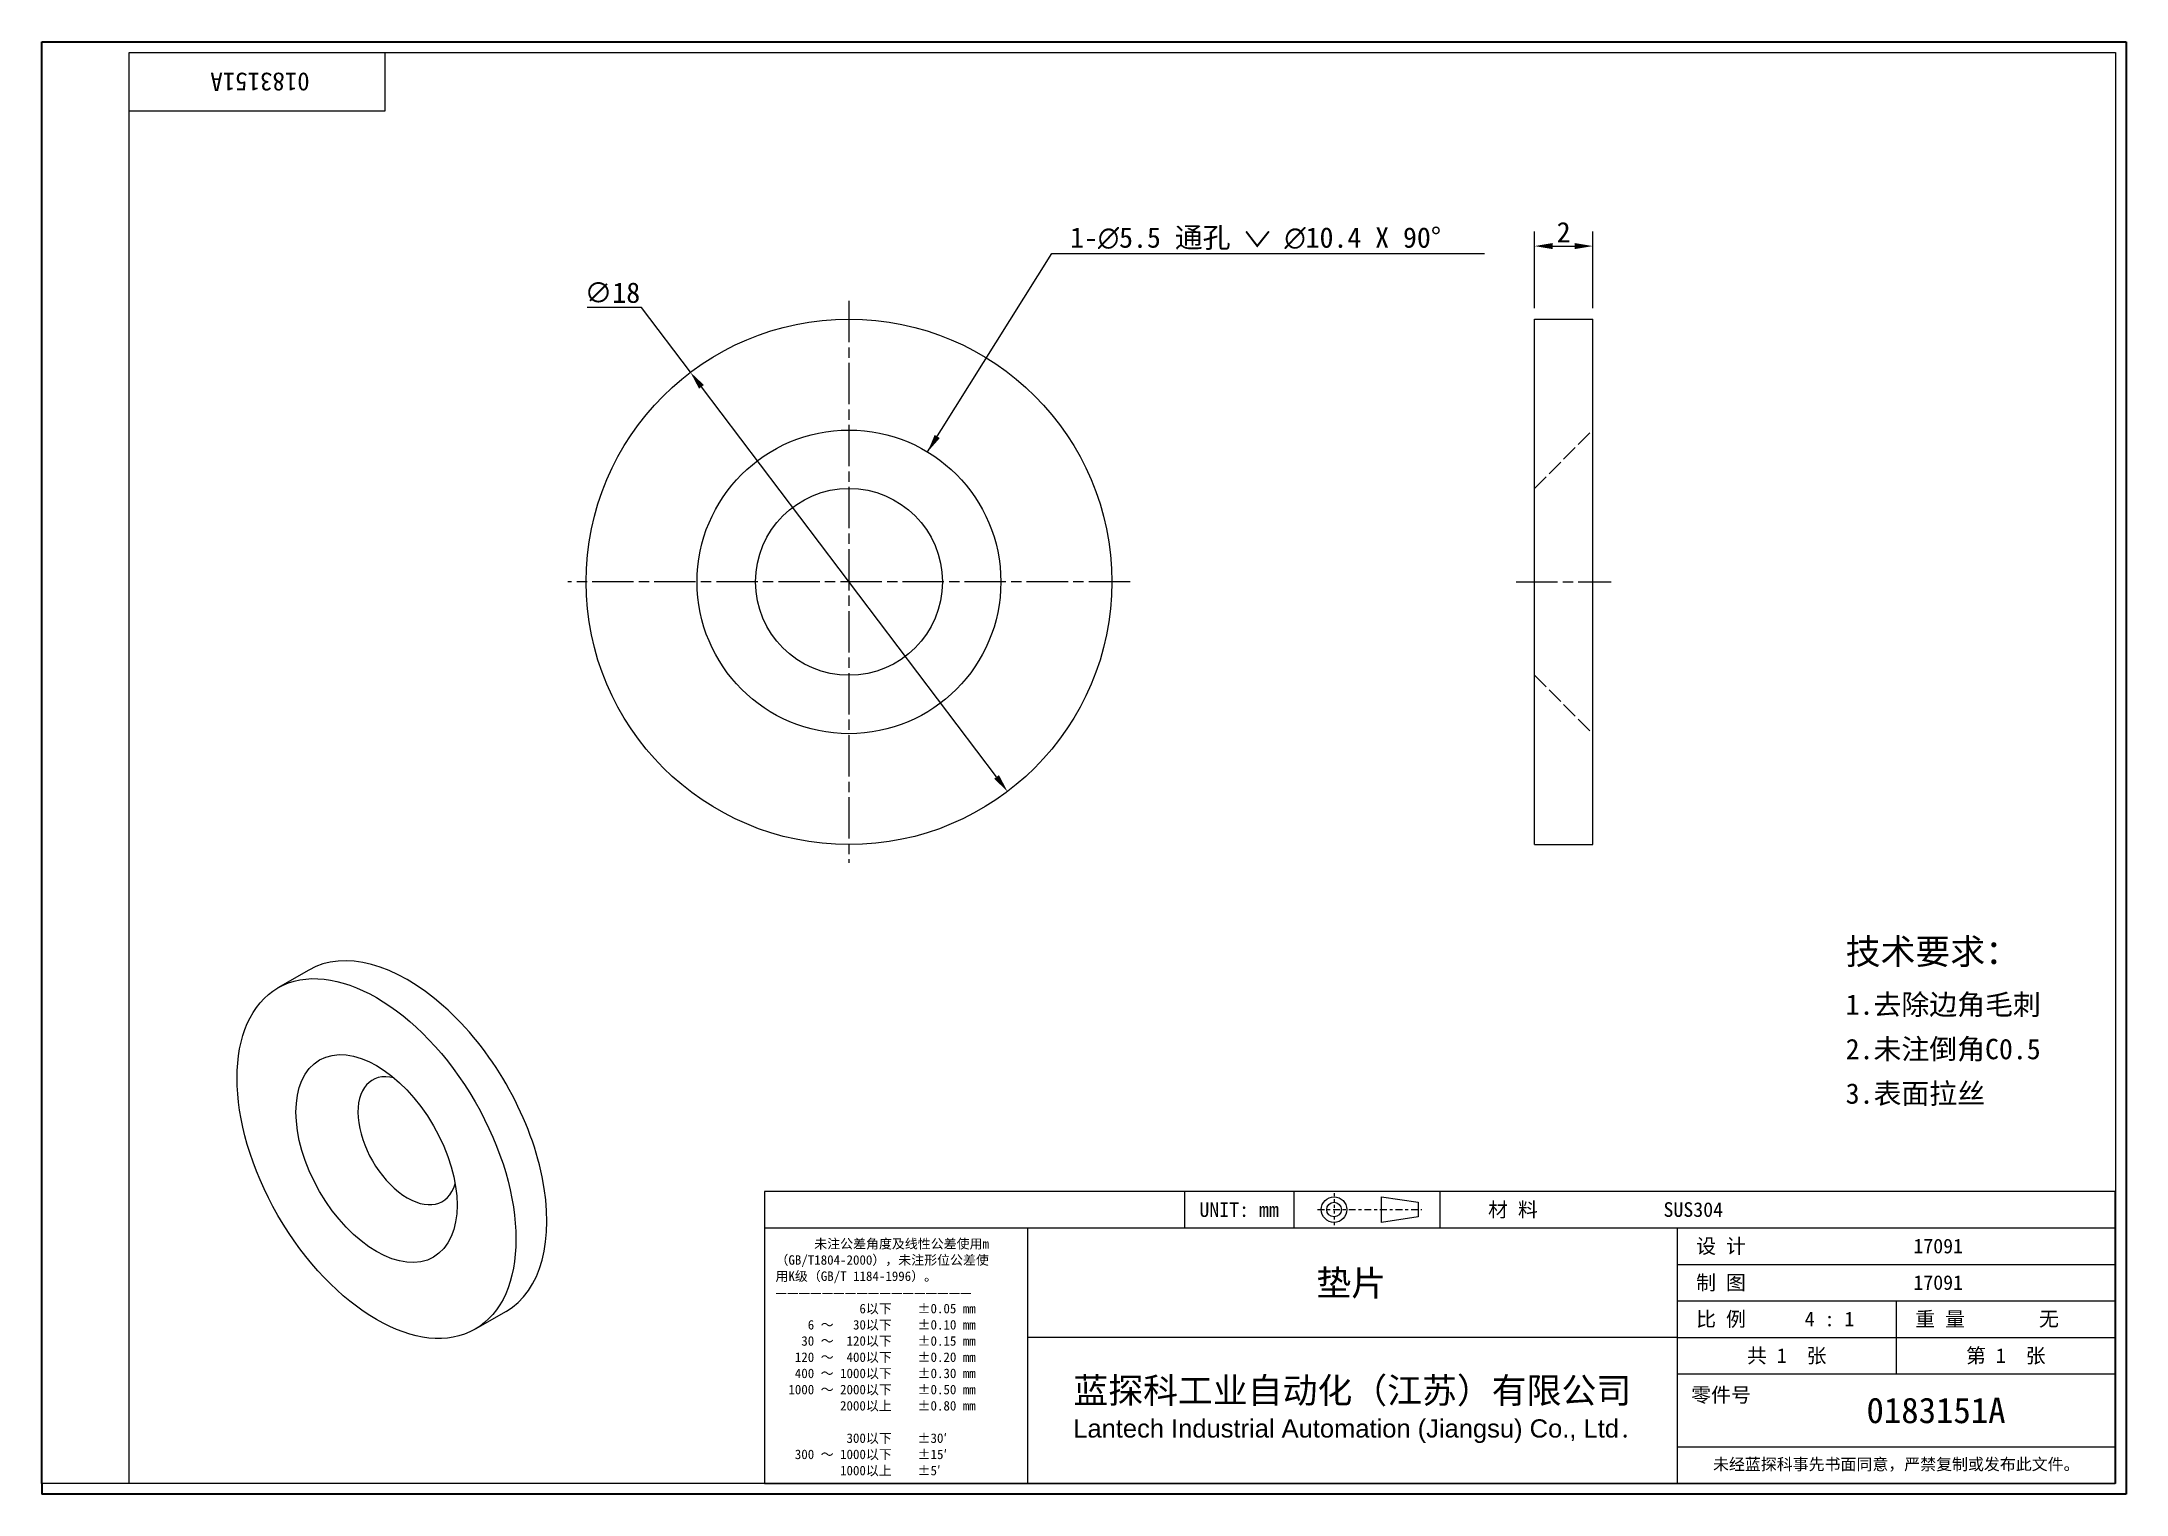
# Model space of a CAD drawing. Header units: millimetres. Extents: x 1.5 to 72.9, y 1.4 to 51.1.
import ezdxf
from ezdxf.enums import TextEntityAlignment as Align

# ---------------------------------------------------------------- set-up
doc = ezdxf.new("R2010")
doc.units = ezdxf.units.MM
doc.header["$LTSCALE"] = 0.25
doc.linetypes.add('CHAIN', pattern=[0.3543, 0.2362, -0.0295, 0.0591, -0.0295])
doc.linetypes.add('DASHED', pattern=[0.2067, 0.1654, -0.0413])
for name, color, linetype, lineweight in [('1', 7, 'Continuous', 18), ('可见 (ISO)', 7, 'Continuous', 25), ('图框 (ISO)', 7, 'Continuous', 35), ('标题 (ISO)', 7, 'Continuous', 25)]:
    doc.layers.add(name, color=color, linetype=linetype, lineweight=lineweight)
for name, color, linetype, lineweight, true_color in [('中心标记 (ISO)', 1, 'CHAIN', 18, 0xff0000), ('中心线 (ISO)', 1, 'CHAIN', 18, 0xff0000), ('尺寸 (ISO)', 7, 'Continuous', 18, 0x008000), ('符号 (ISO)', 7, 'Continuous', 18, 0x008000), ('隐藏 (ISO)', 5, 'DASHED', 18, 0x0000ff)]:
    doc.layers.add(name, color=color, linetype=linetype, lineweight=lineweight, true_color=true_color)
doc.styles.add('文本样式164', font='SimSun.ttf')
doc.styles.add('文本样式165', font='SimSun.ttf')
doc.styles.add('文本样式74', font='SimSun.ttf')
doc.styles.add('最新国标', font='simfang.ttf')
doc.styles.add('注释文本 (ISO)', font='simfang.ttf')
doc.dimstyles.new('默认 (GB)', dxfattribs={"dimscale": 0.25, "dimtxt": 2.8, "dimasz": 2.5, "dimexe": 2, "dimexo": 1.5, "dimgap": 0.5, "dimtad": 1, "dimtoh": 1, "dimdsep": 46, "dimtxsty": '最新国标', "dimcen": 0.09, "dimdle": 10, "dimclrd": 256, "dimclre": 256, "dimclrt": 256, "dimaunit": 1, "dimadec": 3, "dimazin": 2, "dimtfac": 0.535714, "dimtdec": 3, "dimtmove": 0, "dimatfit": 3, "dimfxl": 0, "dimtolj": 1, "dimlwd": -1, "dimlwe": -1, "dimarcsym": 0})
doc.dimstyles.new('默认 (GB)$7', dxfattribs={"dimscale": 0.25, "dimtxt": 2.8, "dimasz": 2.5, "dimexe": 2, "dimexo": 1.5, "dimgap": 0.5, "dimtad": 1, "dimtoh": 1, "dimdsep": 46, "dimtxsty": '最新国标', "dimcen": 0.09, "dimdle": 10, "dimclrd": 256, "dimclre": 256, "dimclrt": 256, "dimaunit": 1, "dimadec": 3, "dimazin": 2, "dimtfac": 0.535714, "dimtdec": 3, "dimtmove": 0, "dimatfit": 3, "dimfxl": 0, "dimtolj": 1, "dimlwd": -1, "dimlwe": -1, "dimarcsym": 0})

# ---------------------------------------------------------------- blocks, each defined once
blk = doc.blocks.new('图框 最新国标')
at = {"layer": '图框 (ISO)'}
for p, q in [((6, 7), (6, 204.5)), ((6, 204.5), (291.5, 204.5)), ((291.5, 204.5), (291.5, 5.5)), ((6, 7), (6, 5.5)), ((6, 7), (6, 5.5)), ((291.5, 5.5), (6, 5.5))]:
    blk.add_line(p, q, dxfattribs=at)
at = {"layer": '图框 (ISO)', "color": 7, "linetype": 'Continuous', "lineweight": 25}
for p, q in [((18, 203), (290, 203)), ((18, 7), (18, 203)), ((18, 203), (290, 203)), ((53, 203), (53, 195)), ((290, 203), (290, 7)), ((290, 203), (290, 7)), ((53, 195), (18, 195)), ((290, 7), (6, 7)), ((290, 7), (18, 7))]:
    blk.add_line(p, q, dxfattribs=at)
at = {"layer": '图框 (ISO)', "style": '文本样式74'}
blk.add_attdef('零件代号_001', (42.7, 200.25), '', height=2.5, rotation=180, dxfattribs=at)
blk = doc.blocks.new('标题栏 最新国标')
at = {"layer": '标题 (ISO)'}
for p, q in [((381.98, -183.84), (196.98, -183.84)), ((196.98, -183.84), (196.98, -223.84)), ((254.48, -183.84), (254.48, -188.84)), ((269.48, -183.84), (269.48, -188.84)), ((281.48, -188.09), (281.48, -184.59)), ((281.48, -184.59), (286.48, -185.34)), ((286.48, -185.34), (286.48, -187.34)), ((289.48, -183.84), (289.48, -188.84)), ((381.98, -223.84), (381.98, -183.84)), ((383.48, -183.84), (383.48, -225.34)), ((286.48, -187.34), (281.48, -188.09)), ((196.98, -188.84), (381.98, -188.84)), ((232.98, -188.84), (232.98, -223.84)), ((321.98, -188.84), (321.98, -223.84)), ((321.98, -193.84), (381.98, -193.84)), ((321.98, -198.84), (381.98, -198.84)), ((351.98, -198.84), (351.98, -208.84)), ((321.98, -203.84), (232.98, -203.84)), ((321.98, -203.84), (381.98, -203.84)), ((321.98, -208.84), (381.98, -208.84)), ((321.98, -218.84), (381.98, -218.84)), ((196.98, -223.84), (381.98, -223.84)), ((383.48, -225.34), (196.98, -225.34))]:
    blk.add_line(p, q, dxfattribs=at)
at = {"layer": '标题 (ISO)', "linetype": 'CHAIN', "ltscale": 5.000333}
blk.add_line((274.98, -184.09), (274.98, -188.59), dxfattribs=at)
at = {"layer": '标题 (ISO)', "linetype": 'CHAIN', "ltscale": 15.834605}
blk.add_line((272.73, -186.34), (286.98, -186.34), dxfattribs=at)
at = {"layer": '标题 (ISO)'}
for radius in [1.75, 1]:
    blk.add_circle((274.98, -186.34), radius, dxfattribs=at)
at = {"layer": '1', "style": '文本样式164'}
for s, p in [('UNIT: mm', (261.98, -186.34)), ('材 料', (299.48, -186.34)), ('设 计', (327.98, -191.34)), ('制 图', (327.98, -196.34)), ('比 例', (327.98, -201.34)), ('重 量', (357.98, -201.34)), ('共 1  张', (336.98, -206.34)), ('第 1  张', (366.98, -206.34))]:
    blk.add_text(s, height=2, dxfattribs=at).set_placement(p, align=Align.MIDDLE_CENTER)
at = {"layer": '标题 (ISO)', "style": '注释文本 (ISO)'}
for s, insert, char_height, attachment_point, line_spacing_factor in [('\\fSimSun|b0|i0;{\\H1.3000;      未注公差角度及线性公差使用m\\P}\\fSimSun|b0|i0;{\\H1.3000;（GB/T1804-2000），未注形位公差使\\P}\\fSimSun|b0|i0;{\\H1.3000;用K级（GB/T 1184-1996）。\\P}\\fSimSun|b0|i0;{\\H1.3000;—————————————————\\P}\\fSimSun|b0|i0;{\\H1.3000;             6以下    ±0.05 mm\\P}\\fSimSun|b0|i0;{\\H1.3000;     6 ～   30以下    ±0.10 mm\\P}\\fSimSun|b0|i0;{\\H1.3000;    30 ～  120以下    ±0.15 mm\\P}\\fSimSun|b0|i0;{\\H1.3000;   120 ～  400以下    ±0.20 mm\\P}\\fSimSun|b0|i0;{\\H1.3000;   400 ～ 1000以下    ±0.30 mm\\P}\\fSimSun|b0|i0;{\\H1.3000;  1000 ～ 2000以下    ±0.50 mm\\P}\\fSimSun|b0|i0;{\\H1.3000;          2000以上    ±0.80 mm\\P}\\fSimSun|b0|i0;{\\H1.3000;\\P}\\fSimSun|b0|i0;{\\H1.3000;           300以下    ±30′\\P}\\fSimSun|b0|i0;{\\H1.3000;   300 ～ 1000以下    ±15′\\P}\\fSimSun|b0|i0;{\\H1.3000;          1000以上    ±5′}', (198.48, -206.63), 1.3, 4, 1.023913), ('{\\fMicrosoft YaHei|b0|i0|c134|p34;\\H1.75x;蓝探科工业自动化（江苏）有限公司\\P\\fArial|b0|i0|c0|p34;\\H0.71429x;Lantech Industrial Automation (Jiangsu) Co., Ltd\\fFangSong|b0|i0|c134|p49;.\\H1.15195x; }', (277.48, -213.84), 2, 5, 0.978695)]:
    blk.add_mtext(s, dxfattribs=dict(at, insert=insert, char_height=char_height, attachment_point=attachment_point, line_spacing_factor=line_spacing_factor))
at = {"layer": '标题 (ISO)', "attachment_point": 5, "style": '注释文本 (ISO)'}
for s, insert, char_height in [('\\fFangSong|b0|i0;零件号', (327.98, -211.84), 2), ('\\fSimSun|b0|i0;{\\H1.6000;未经蓝探科事先书面同意，严禁复制或发布此文件。}', (351.98, -221.34), 1.6)]:
    blk.add_mtext(s, dxfattribs=dict(at, insert=insert, char_height=char_height))
at = {"layer": '标题 (ISO)'}
for tag, p, height, style in [('材料_001', (320.09, -187.33), 2, '注释文本 (ISO)'), ('设计人_001', (354.32, -192.33), 2, '注释文本 (ISO)'), ('库存编号_001', (272.56, -198.14), 3.5, '文本样式165'), ('设计人_001', (354.32, -197.33), 2, '注释文本 (ISO)'), ('视图比例_001', (339.43, -202.33), 2, '注释文本 (ISO)'), ('质量\\P3;_001', (371.53, -202.3), 2, '注释文本 (ISO)'), ('零件代号_001', (347.9, -215.59), 3.5, '文本样式165')]:
    blk.add_attdef(tag, p, '', height=height, dxfattribs=dict(at, style=style))
blk = doc.blocks.new('*D5')
at = {"layer": 'Defpoints', "color": 0, "transparency": 16777216}
for p in [(54.609, 44.125), (52.609, 41.625), (54.609, 41.625)]:
    blk.add_point(p, dxfattribs=at)
at = {"layer": '尺寸 (ISO)', "color": 116, "true_color": 0x00803f, "transparency": 16777216}
for p, q in [((52.609, 42), (52.609, 44.625)), ((54.609, 42), (54.609, 44.625)), ((53.234, 44.125), (53.984, 44.125))]:
    blk.add_line(p, q, dxfattribs=at)
for points in [[(53.234, 44.229), (53.234, 44.02), (52.609, 44.125)], [(53.984, 44.229), (53.984, 44.02), (54.609, 44.125)]]:
    blk.add_solid(points, dxfattribs=at)
at = {"layer": '尺寸 (ISO)', "transparency": 16777216, "insert": (53.609, 44.6), "char_height": 0.7, "attachment_point": 5, "style": '最新国标'}
blk.add_mtext('\\A1;2', dxfattribs=at)
blk = doc.blocks.new('*D6')
at = {"layer": 'Defpoints', "color": 0, "transparency": 16777216}
for p in [(23.712, 39.803), (34.569, 25.446)]:
    blk.add_point(p, dxfattribs=at)
at = {"layer": '尺寸 (ISO)', "color": 116, "true_color": 0x00803f, "transparency": 16777216}
for p, q in [((22.032, 42.026), (20.171, 42.026)), ((23.712, 39.803), (22.032, 42.026)), ((34.192, 25.944), (24.089, 39.305))]:
    blk.add_line(p, q, dxfattribs=at)
for points in [[(24.173, 39.368), (24.006, 39.242), (23.712, 39.803)], [(34.275, 26.007), (34.109, 25.882), (34.569, 25.446)]]:
    blk.add_solid(points, dxfattribs=at)
at = {"layer": '尺寸 (ISO)', "transparency": 16777216, "insert": (21.039, 42.525), "char_height": 0.7, "attachment_point": 5, "style": '最新国标'}
blk.add_mtext('\\A1;∅18', dxfattribs=at)

msp = doc.modelspace()

# ---------------------------------------------------------------- linework, layer by layer
at = {"layer": '中心标记 (ISO)', "ltscale": 23.990969}
for p, q in [((29.141, 42.25), (29.141, 23)), ((38.766, 32.625), (19.516, 32.625))]:
    msp.add_line(p, q, dxfattribs=at)
at = {"layer": '中心线 (ISO)', "ltscale": 23.990969}
msp.add_line((51.984, 32.625), (55.234, 32.625), dxfattribs=at)
at = {"layer": '可见 (ISO)'}
for p, q in [((52.609, 23.625), (52.609, 41.625)), ((52.609, 41.625), (54.609, 41.625)), ((54.609, 23.625), (54.609, 41.625)), ((52.609, 23.625), (54.609, 23.625)), ((10.649, 19.331), (9.589, 18.718)), ((17.399, 7.639), (16.339, 7.027))]:
    msp.add_line(p, q, dxfattribs=at)
for radius in [9, 5.2, 3.2]:
    msp.add_circle((29.141, 32.625), radius, dxfattribs=at)
for major_axis, start_param, end_param in [((3.375, -5.846), 0, 3.141593), ((-1.2, 2.078), 5.775523, 9.932441)]:
    msp.add_ellipse((14.024, 13.485), major_axis=major_axis, ratio=0.57735, start_param=start_param, end_param=end_param, dxfattribs=at)
for major_axis in [(3.375, -5.846), (1.95, -3.377)]:
    msp.add_ellipse((12.964, 12.873), major_axis=major_axis, ratio=0.57735, dxfattribs=at)
at = {"layer": '隐藏 (ISO)', "ltscale": 13.683731}
for p, q in [((52.609, 35.825), (54.609, 37.825)), ((52.609, 29.425), (54.609, 27.425))]:
    msp.add_line(p, q, dxfattribs=at)

# ---------------------------------------------------------------- block references
at = {"xscale": 0.25, "yscale": 0.25, "zscale": 0.25}
msp.add_blockref('图框 最新国标', (0, 0), dxfattribs=at).add_auto_attribs({'零件代号_001': '0183151A'})
ref = msp.add_blockref('标题栏 最新国标', (-22.996, 57.711), dxfattribs=dict(xscale=0.25, yscale=0.25, zscale=0.25))
ref.add_attrib('零件代号_001', '0183151A', (63.98, 3.813), dxfattribs={"layer": '标题 (ISO)', "height": 0.875, "style": '文本样式165'})
ref.add_attrib('库存编号_001', '垫片', (45.143, 8.175), dxfattribs={"layer": '标题 (ISO)', "height": 0.875, "style": '文本样式165'})
ref.add_attrib('质量\\P3;_001', '无', (69.886, 7.135), dxfattribs={"layer": '标题 (ISO)', "height": 0.5, "style": '注释文本 (ISO)'})
ref.add_attrib('视图比例_001', '4 : 1', (61.863, 7.129), dxfattribs={"layer": '标题 (ISO)', "height": 0.5, "style": '注释文本 (ISO)'})
ref.add_attrib('设计人_001', '17091', (65.584, 9.628), dxfattribs={"layer": '标题 (ISO)', "height": 0.5, "style": '注释文本 (ISO)'})
ref.add_attrib('设计人_001', '17091', (65.584, 8.378), dxfattribs={"layer": '标题 (ISO)', "height": 0.5, "style": '注释文本 (ISO)'})
ref.add_attrib('材料_001', 'SUS304', (57.028, 10.878), dxfattribs={"layer": '标题 (ISO)', "height": 0.5, "style": '注释文本 (ISO)'})

# ---------------------------------------------------------------- texts
at = {"layer": '符号 (ISO)'}
for s, insert, char_height, width, attachment_point, line_spacing_factor, style in [('1-\\fAIGDT|b0|i0;{\\H0.7000;n}\\fFangSong|b0|i0;{\\H0.7000;5.5 通孔 }\\fAIGDT|b0|i0;{\\H0.7000;w}\\fFangSong|b0|i0;{\\H0.7000; }\\fAIGDT|b0|i0;{\\H0.7000;n}\\fFangSong|b0|i0;{\\H0.7000;10.4 X 90°}', (36.712, 43.992), 0.7, 15.29342, 7, 0.49, '最新国标'), ('{\\H1.75x;技术要求：\\H0.8x;\\P1.去除边角毛刺\\P2.未注倒角C0.5\\P3.表面拉丝}', (63.267, 17.539), 0.5, 7.33567, 4, 1.305367, '注释文本 (ISO)')]:
    msp.add_mtext(s, dxfattribs=dict(at, insert=insert, char_height=char_height, width=width, attachment_point=attachment_point, line_spacing_factor=line_spacing_factor, style=style))

# ---------------------------------------------------------------- dimensions: what is measured, and where the dimension line sits
at = {"layer": '尺寸 (ISO)', "color": 116, "true_color": 0x00803f}
dim = msp.add_linear_dim(base=(54.609, 44.125), p1=(52.609, 41.625), p2=(54.609, 41.625), angle=180, dimstyle='默认 (GB)', override={"dimgap": 0.5, "dimtoh": 0, "dimdec": 2, "dimtol": 0, "dimlim": 0, "dimtp": 0, "dimtm": 0, "dimtdec": 3, "dimtofl": 0, "dimatfit": 1}, dxfattribs=at)
dim.commit()
dim.dimension.update_dxf_attribs({"geometry": '*D5', "text_midpoint": (53.609, 44.125), "dimtype": 160})
dim = msp.add_diameter_dim_2p(p1=(34.569, 25.446), p2=(23.712, 39.803), dimstyle='默认 (GB)', override={"dimgap": 0.5, "dimtih": 1, "dimdec": 2, "dimlfac": 1, "dimtol": 0, "dimlim": 0, "dimtp": 0, "dimtm": 0, "dimtdec": 3, "dimatfit": 2}, dxfattribs=at)
dim.commit()
dim.dimension.update_dxf_attribs({"geometry": '*D6', "text_midpoint": (21.039, 42.026), "dimtype": 163})

# ---------------------------------------------------------------- leaders
at = {"layer": '符号 (ISO)', "annotation_type": 0, "has_hookline": 1, "hookline_direction": 0, "text_width": 14.185}
msp.add_leader([(31.831, 37.074), (36.087, 43.875), (36.712, 43.875)], dimstyle='默认 (GB)$7', override={"dimgap": 0, "dimtad": 1}, dxfattribs=at)

doc.saveas('drawing.dxf')
